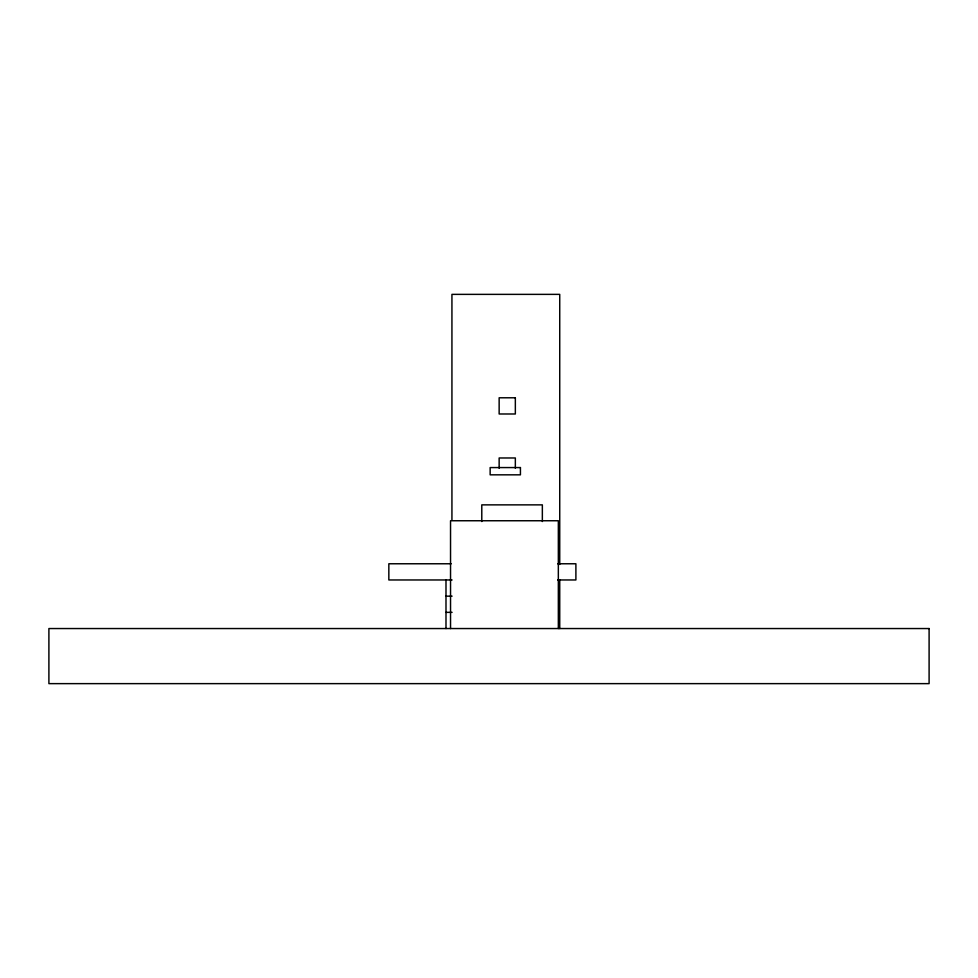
<?xml version="1.0" encoding="UTF-8"?>
<svg xmlns="http://www.w3.org/2000/svg" width="978" height="978" viewBox="0 0 978 978"><rect width="100%" height="100%" fill="white"/><g stroke="black" fill="none" stroke-linecap="round" stroke-linejoin="round"><path stroke-width="1.47" d="M451.188 563.768L388.841 563.768L388.841 579.966L452.08 579.966M557.643 563.768L575.895 563.768L575.895 579.966L557.643 579.966M445.992 596.164L452.08 596.164M445.992 612.35L452.08 612.35M559.734 564.453L559.734 294.366L451.934 294.366L451.934 520.198M559.734 579.722L559.734 628.548M558.34 628.548L558.34 520.748L450.54 520.748L450.54 628.548M542.35 521.519L542.35 504.868L481.787 504.868L481.787 521.519M515.345 468.266L515.345 457.973L499.147 457.973L499.147 468.266M445.992 579.966L445.992 628.548M515.345 397.789L499.147 397.789L499.147 413.987L515.345 413.987L515.345 397.789M520.43 467.57L490.149 467.57L490.149 474.831L520.43 474.831L520.43 467.57M929.1 628.548L48.9 628.548L48.9 683.634L929.1 683.634L929.1 628.548"/></g></svg>
